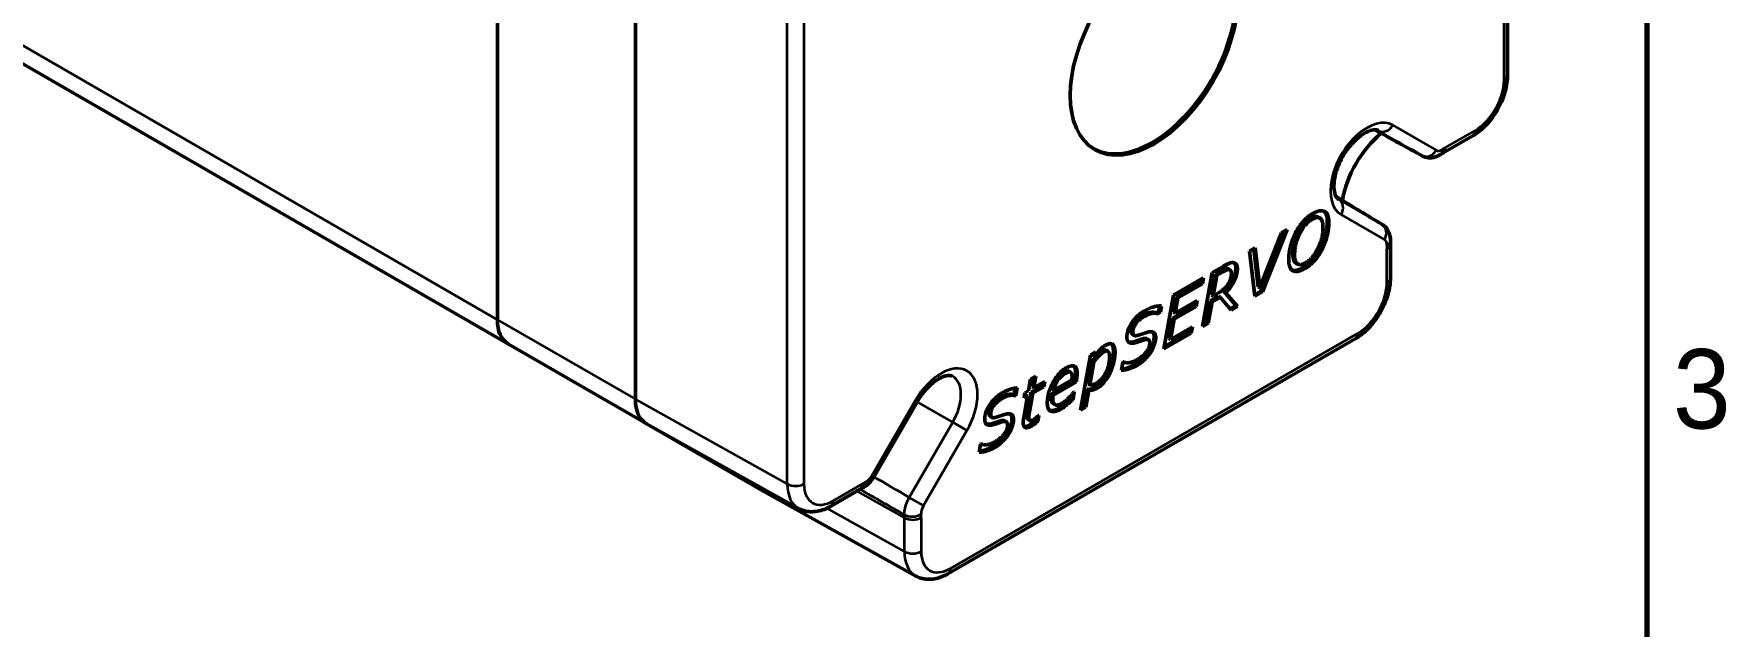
# Model space of a CAD drawing. Header units: millimetres. Extents: x 933 to 3019, y -139 to 594.
# Drawn here: x 1583 to 1726, y 360.5 to 410.6 of the extents above; entities that cross this region are included whole.
import ezdxf

# ---------------------------------------------------------------- set-up
doc = ezdxf.new("R2010")
doc.units = ezdxf.units.MM
doc.header["$LTSCALE"] = 2
doc.layers.get('0').update_dxf_attribs({"lineweight": 25})
for name, color, linetype, lineweight in [('경계(ISO)', 7, 'Continuous', 70), ('외형선(ISO)', 7, 'Continuous', 50), ('좁은 외형선(ISO)', 7, 'Continuous', 35)]:
    doc.layers.add(name, color=color, linetype=linetype, lineweight=lineweight)
doc.styles.get("Standard").update_dxf_attribs({"font": ''})
doc.styles.get('Standard').set_extended_font_data('Gulim')

# ---------------------------------------------------------------- blocks, each defined once
blk = doc.blocks.new('경계 Default Border')
at = {"layer": '경계(ISO)', "flags": 128}
blk.add_lwpolyline([(10, 10), (10, 287), (410, 287), (410, 10), (10, 10)], dxfattribs=at)
at = {"layer": '경계(ISO)', "insert": (411.157, 183.793), "char_height": 3.5, "attachment_point": 7}
blk.add_mtext('3', dxfattribs=at)

msp = doc.modelspace()

# ---------------------------------------------------------------- linework, layer by layer
at = {"layer": '외형선(ISO)'}
for p, q in [((1707.5285, 446.85), (1707.5285, 407.0981)), ((1535.0376, 435.1844), (1623.0724, 384.3575)), ((1622.1404, 426.4258), (1622.1404, 386.4175)), ((1622.1404, 426.4258), (1622.1404, 386.4175)), ((1633.8076, 379.6812), (1633.8076, 419.6899)), ((1633.8076, 419.6897), (1633.8076, 379.6814)), ((1696.3078, 402.4805), (1696.3446, 402.4593)), ((1702.0786, 400.5166), (1704.5538, 401.9456)), ((1693.0796, 396.8042), (1693.0428, 396.8254)), ((1691.672, 395.0089), (1691.5306, 395.0905)), ((1686.5953, 389.1277), (1688.4194, 393.7701)), ((1688.6902, 393.9265), (1686.6704, 388.8411)), ((1688.9158, 394.0567), (1686.8118, 388.7595)), ((1688.4194, 393.7701), (1688.9158, 394.0567)), ((1685.7151, 392.2088), (1686.2028, 392.4904)), ((1686.1855, 388.3979), (1685.7151, 392.2088)), ((1686.0793, 392.419), (1686.4539, 389.2094)), ((1686.2028, 392.4904), (1686.5953, 389.1277)), ((1697.629, 392.8097), (1697.629, 389.9516)), ((1682.5764, 390.3966), (1683.5375, 390.9515)), ((1683.3499, 390.5599), (1682.8188, 390.2533)), ((1684.0718, 390.6249), (1683.9304, 390.7066)), ((1689.7962, 391.1214), (1689.6548, 391.203)), ((1679.2905, 388.4995), (1681.8289, 389.9651)), ((1681.5951, 389.5335), (1679.5271, 388.3396)), ((1681.7365, 389.4518), (1679.6686, 388.2579)), ((1681.6546, 389.8645), (1681.5951, 389.5335)), ((1681.7365, 389.4518), (1681.5951, 389.5335)), ((1681.8289, 389.9651), (1681.7365, 389.4518)), ((1681.7596, 385.8426), (1682.5764, 390.3966)), ((1682.8188, 390.2533), (1682.5071, 388.5037)), ((1682.9602, 390.1717), (1682.6485, 388.4221)), ((1682.9602, 390.1717), (1682.8188, 390.2533)), ((1683.4913, 390.4783), (1682.9602, 390.1717)), ((1686.5953, 389.1277), (1686.4539, 389.2094)), ((1678.4737, 383.9455), (1679.2905, 388.4995)), ((1679.5271, 388.3396), (1679.2963, 387.0498)), ((1679.6686, 388.2579), (1679.4377, 386.9682)), ((1679.4377, 386.9682), (1681.2964, 388.0413)), ((1679.6686, 388.2579), (1679.5271, 388.3396)), ((1681.1221, 387.9407), (1681.0626, 387.6097)), ((1681.2964, 388.0413), (1681.204, 387.5281)), ((1682.4205, 388.0205), (1682.0944, 386.1992)), ((1682.5619, 387.9388), (1682.2358, 386.1175)), ((1683.093, 388.4087), (1682.4205, 388.0205)), ((1682.5619, 387.9388), (1682.4205, 388.0205)), ((1682.6485, 388.4221), (1682.5071, 388.5037)), ((1683.2344, 388.3271), (1682.5619, 387.9388)), ((1682.6485, 388.4221), (1683.1449, 388.7087)), ((1683.2344, 388.3271), (1683.093, 388.4087)), ((1684.1637, 387.2306), (1683.2344, 388.3271)), ((1683.6962, 388.7237), (1683.5548, 388.8053)), ((1683.5548, 388.8053), (1684.5736, 387.6306)), ((1683.6962, 388.7237), (1684.715, 387.5489)), ((1686.6704, 388.8411), (1686.1667, 388.5503)), ((1686.8118, 388.7595), (1686.1855, 388.3979)), ((1686.8118, 388.7595), (1686.6704, 388.8411)), ((1678.0494, 387.1365), (1677.8027, 386.994)), ((1677.9441, 386.9124), (1677.8027, 386.994)), ((1678.1909, 387.0548), (1677.9441, 386.9124)), ((1678.1224, 387.5772), (1678.0494, 387.1365)), ((1678.1909, 387.0548), (1678.0494, 387.1365)), ((1678.2761, 387.5698), (1678.1909, 387.0548)), ((1679.2039, 386.5366), (1678.8951, 384.812)), ((1679.3453, 386.455), (1679.0365, 384.7303)), ((1681.0626, 387.6097), (1679.2039, 386.5366)), ((1679.3453, 386.455), (1679.2039, 386.5366)), ((1679.4377, 386.9682), (1679.2963, 387.0498)), ((1681.204, 387.5281), (1679.3453, 386.455)), ((1681.204, 387.5281), (1681.0626, 387.6097)), ((1684.5736, 387.6306), (1684.0708, 387.3403)), ((1684.715, 387.5489), (1684.1637, 387.2306)), ((1684.715, 387.5489), (1684.5736, 387.6306)), ((1675.9784, 385.0874), (1675.837, 385.169)), ((1680.8028, 385.2902), (1678.4737, 383.9455)), ((1680.6614, 385.3719), (1678.5064, 384.1277)), ((1679.0365, 384.7303), (1678.8951, 384.812)), ((1679.0365, 384.7303), (1680.8952, 385.8034)), ((1680.721, 385.7029), (1680.6614, 385.3719)), ((1680.8028, 385.2902), (1680.6614, 385.3719)), ((1680.8952, 385.8034), (1680.8028, 385.2902)), ((1682.2358, 386.1175), (1681.7596, 385.8426)), ((1682.0944, 386.1992), (1681.7923, 386.0248)), ((1682.2358, 386.1175), (1682.0944, 386.1992)), ((1623.0724, 384.3575), (1634.7246, 377.6301)), ((1694.6543, 384.7992), (1660.2281, 364.9232)), ((1671.4344, 378.7516), (1672.2743, 383.4289)), ((1672.2743, 383.4289), (1672.7187, 383.6855)), ((1672.5449, 383.5852), (1672.5138, 383.4106)), ((1672.6552, 383.329), (1672.5138, 383.4106)), ((1672.7187, 383.6855), (1672.6552, 383.329)), ((1673.7388, 383.745), (1673.5974, 383.8266)), ((1677.1733, 384.7257), (1677.0319, 384.8073)), ((1670.5777, 381.969), (1670.4362, 382.0507)), ((1672.4272, 382.9274), (1672.0809, 380.9911)), ((1672.5686, 382.8457), (1672.2223, 380.9095)), ((1672.5686, 382.8457), (1672.4272, 382.9274)), ((1674.8934, 382.145), (1675.0089, 382.8349)), ((1675.0089, 382.8349), (1675.0406, 382.8532)), ((1665.9107, 380.6271), (1665.8194, 380.0755)), ((1666.0676, 380.6387), (1665.9608, 379.9938)), ((1667.0446, 380.4096), (1667.2206, 381.391)), ((1667.2206, 381.391), (1667.668, 381.6493)), ((1668.1904, 380.8178), (1667.2668, 380.2846)), ((1667.4939, 381.5488), (1667.3505, 380.7495)), ((1667.4919, 380.6678), (1667.3505, 380.7495)), ((1668.3318, 380.7362), (1667.4082, 380.2029)), ((1667.668, 381.6493), (1667.4919, 380.6678)), ((1667.4919, 380.6678), (1668.4126, 381.1994)), ((1668.2395, 381.0995), (1668.1904, 380.8178)), ((1668.3318, 380.7362), (1668.1904, 380.8178)), ((1668.4126, 381.1994), (1668.3318, 380.7362)), ((1670.9308, 381.2402), (1668.9739, 380.1105)), ((1669.1789, 380.4454), (1669.0374, 380.527)), ((1671.0722, 381.1586), (1669.1154, 380.0288)), ((1669.1789, 380.4454), (1670.6999, 381.3235)), ((1671.0722, 381.1586), (1670.9308, 381.2402)), ((1671.9972, 380.5295), (1671.7403, 379.0915)), ((1672.1386, 380.4479), (1671.9972, 380.5295)), ((1672.2223, 380.9095), (1672.0809, 380.9911)), ((1653.9579, 373.1194), (1657.6266, 379.4738)), ((1665.8194, 380.0755), (1665.7847, 380.0555)), ((1665.9262, 379.9738), (1665.7847, 380.0555)), ((1665.9608, 379.9938), (1665.8194, 380.0755)), ((1665.9608, 379.9938), (1665.9262, 379.9738)), ((1666.6318, 378.1084), (1666.9609, 379.9447)), ((1666.6607, 379.7714), (1666.7415, 380.2346)), ((1666.9609, 379.9447), (1666.6607, 379.7714)), ((1666.8194, 380.0263), (1666.6924, 379.953)), ((1666.7415, 380.2346), (1667.0446, 380.4096)), ((1666.9609, 379.9447), (1666.8194, 380.0263)), ((1667.2668, 380.2846), (1666.9811, 378.7066)), ((1667.4082, 380.2029), (1667.1225, 378.6249)), ((1667.4082, 380.2029), (1667.2668, 380.2846)), ((1669.1154, 380.0288), (1668.9739, 380.1105)), ((1669.2777, 379.2345), (1669.1363, 379.3162)), ((1670.3506, 379.269), (1670.2092, 379.3506)), ((1670.7147, 380.0964), (1670.6652, 379.7872)), ((1670.8066, 379.7055), (1670.6652, 379.7872)), ((1670.9048, 380.3187), (1670.8066, 379.7055)), ((1670.8788, 380.3038), (1670.9048, 380.3187)), ((1671.7403, 379.0915), (1671.4671, 378.9338)), ((1671.8817, 379.0099), (1671.7403, 379.0915)), ((1672.1386, 380.4479), (1671.8817, 379.0099)), ((1663.9605, 378.1488), (1663.8191, 378.2305)), ((1665.1554, 377.7871), (1665.014, 377.8688)), ((1667.147, 377.8775), (1667.0056, 377.9592)), ((1667.7307, 378.1581), (1667.6882, 377.9084)), ((1667.8296, 377.8268), (1667.6882, 377.9084)), ((1667.9133, 378.3183), (1667.8296, 377.8268)), ((1667.8902, 378.305), (1667.9133, 378.3183)), ((1671.8817, 379.0099), (1671.4344, 378.7516)), ((1644.6241, 371.9146), (1634.7547, 377.6127)), ((1647.6071, 370.4491), (1634.7593, 377.6101)), ((1662.8755, 375.2065), (1662.991, 375.8963)), ((1662.991, 375.8963), (1663.0227, 375.9147)), ((1652.8037, 372.0677), (1650.3286, 370.6386)), ((1657.5066, 364.7336), (1644.6588, 371.8946))]:
    msp.add_line(p, q, dxfattribs=at)
msp.add_ellipse((1677.6483, 409.4835), major_axis=(5.0087, 8.6754), ratio=0.57735027, dxfattribs=at)
for centre, major_axis, ratio, start_param, end_param in [((1677.5068, 409.5652), (5, 8.6603), 0.57735027, 3.09379864, 6.33097932), ((1697.7238, 397.8929), (3, 5.1962), 0.57739424, 0.99298907, 2.14860359), ((1625.3224, 388.2546), (-2.25, -3.8971), 0.57735027, 5.49778714, 6.28318531), ((1625.3224, 388.2546), (-2.25, -3.8971), 0.57735027, 5.49778714, 6.28318531), ((1636.9897, 381.5187), (-2.2502, -3.8974), 0.5773063, 5.49782522, 6.29191129), ((1646.8892, 375.8032), (-2.2502, -3.8974), 0.5773063, 6.01391821, 6.29191129)]:
    msp.add_ellipse(centre, major_axis=major_axis, ratio=ratio, start_param=start_param, end_param=end_param, dxfattribs=at)
for points, degree, knots in [([(1707.5285, 407.0981), (1707.5285, 406.6602), (1707.4587, 406.1972), (1707.2038, 405.2678), (1707.0118, 404.7888), (1706.5378, 403.9067), (1706.252, 403.4915), (1705.6329, 402.7702), (1705.2936, 402.4522), (1704.8133, 402.105), (1704.6845, 402.0211), (1704.5538, 401.9456)], 3, [0, 0, 0, 0, 0.14903947, 0.14903947, 0.301837475, 0.301837475, 0.44967528, 0.44967528, 0.593933299, 0.593933299, 0.645330005, 0.645330005, 0.645330005, 0.645330005]), ([(1696.6133, 402.4151), (1696.5416, 402.4544), (1696.4545, 402.4811), (1696.1751, 402.4801), (1695.9806, 402.4443), (1695.5596, 402.2691), (1695.3449, 402.1481), (1694.8998, 401.8228), (1694.6692, 401.617), (1694.22, 401.1329), (1694.0021, 400.8528), (1693.6086, 400.2474), (1693.4338, 399.9217), (1693.1499, 399.2652), (1693.0407, 398.9345), (1692.8971, 398.3127), (1692.8613, 398.021), (1692.8542, 397.5144), (1692.881, 397.2978), (1692.971, 396.9538), (1693.0333, 396.8286), (1693.1475, 396.6705), (1693.1982, 396.6263), (1693.2522, 396.5935)], 3, [3.93933373, 3.93933373, 3.93933373, 3.93933373, 4.25102441, 4.25102441, 4.57370936, 4.57370936, 4.84459883, 4.84459883, 5.12131583, 5.12131583, 5.40651676, 5.40651676, 5.69607953, 5.69607953, 5.98462258, 5.98462258, 6.26680264, 6.26680264, 6.53983915, 6.53983915, 6.81525823, 6.81525823, 7.05624056, 7.05624056, 7.05624056, 7.05624056]), ([(1701.8633, 400.3859), (1701.6837, 400.2716), (1701.4854, 400.187), (1701.0912, 400.1047), (1700.89, 400.1008), (1700.5655, 400.1655), (1700.4346, 400.2127), (1700.315, 400.2783)], 3, [0, 0, 0, 0, 0.067149868, 0.067149868, 0.129434763, 0.129434763, 0.172724257, 0.172724257, 0.172724257, 0.172724257]), ([(1696.9536, 394.4561), (1697.0828, 394.3778), (1697.1994, 394.2758), (1697.3901, 394.0439), (1697.4665, 393.9116), (1697.5814, 393.6211), (1697.6173, 393.4587), (1697.6366, 393.2176), (1697.6379, 393.1396), (1697.6345, 393.0615)], 3, [0, 0, 0, 0, 0.047957672, 0.047957672, 0.095878323, 0.095878323, 0.148353467, 0.148353467, 0.173014841, 0.173014841, 0.173014841, 0.173014841]), ([(1684.4277, 391.2289), (1684.4564, 391.2011), (1684.5563, 391.0498), (1684.5563, 390.8132)], 2, [0.346870364, 0.346870364, 0.346870364, 0.5, 1, 1, 1]), ([(1689.3906, 391.9447), (1689.3906, 391.3781), (1689.6444, 391.209), (1689.6548, 391.203)], 2, [0, 0, 0, 0.5, 0.520504732, 0.520504732, 0.520504732]), ([(1697.629, 389.9516), (1697.629, 389.5138), (1697.5592, 389.0508), (1697.3043, 388.1214), (1697.1123, 387.6424), (1696.6383, 386.7603), (1696.3525, 386.345), (1695.7334, 385.6238), (1695.3941, 385.3057), (1694.9138, 384.9586), (1694.785, 384.8746), (1694.6543, 384.7992)], 3, [0, 0, 0, 0, 0.14903947, 0.14903947, 0.301837475, 0.301837475, 0.44967528, 0.44967528, 0.593933299, 0.593933299, 0.645330005, 0.645330005, 0.645330005, 0.645330005]), ([(1676.8907, 387.1873), (1677.1389, 387.3306), (1677.3635, 387.4309), (1677.7656, 387.5453), (1678.0061, 387.5865), (1678.204, 387.5743), (1678.2662, 387.5704), (1678.2761, 387.5698)], 3, [0, 0, 0, 0, 0.406446932, 0.406446932, 0.812893863, 0.969340431, 0.999184084, 0.999184084, 0.999184084, 0.999184084]), ([(1675.7189, 385.451), (1675.7189, 385.2711), (1675.8229, 385.1772), (1675.837, 385.169)], 2, [0, 0, 0, 0.5, 0.563380282, 0.563380282, 0.563380282]), ([(1676.019, 382.6183), (1675.6727, 382.4183), (1675.1325, 382.2515), (1674.9082, 382.2331)], 2, [0, 0, 0, 0.5, 0.870499545, 0.870499545, 0.870499545]), ([(1660.6133, 381.6304), (1660.5416, 381.6698), (1660.4545, 381.6965), (1660.18, 381.6956), (1659.9939, 381.6622), (1659.5846, 381.4972), (1659.371, 381.3796), (1658.9271, 381.0609), (1658.6967, 380.8584), (1658.2466, 380.3802), (1658.0275, 380.1026), (1657.7596, 379.6965), (1657.6914, 379.5861), (1657.6266, 379.4738)], 3, [3.93933373, 3.93933373, 3.93933373, 3.93933373, 4.25102441, 4.25102441, 4.56271509, 4.56271509, 4.83371027, 4.83371027, 5.11005857, 5.11005857, 5.39498221, 5.39498221, 5.49778714, 5.49778714, 5.49778714, 5.49778714]), ([(1663.7009, 378.5125), (1663.7009, 378.3325), (1663.805, 378.2386), (1663.8191, 378.2305)], 2, [0, 0, 0, 0.5, 0.563380282, 0.563380282, 0.563380282]), ([(1664.0011, 375.6797), (1663.6548, 375.4798), (1663.1146, 375.3129), (1662.8902, 375.2946)], 2, [0, 0, 0, 0.5, 0.870499545, 0.870499545, 0.870499545]), ([(1653.9579, 373.1194), (1653.8499, 372.9323), (1653.7177, 372.7563), (1653.4223, 372.451), (1653.2554, 372.318), (1653.0563, 372.2054), (1653.0363, 372.1945), (1653.0161, 372.1841)], 3, [0, 0, 0, 0, 0.064812285, 0.064812285, 0.130105106, 0.130105106, 0.137324787, 0.137324787, 0.137324787, 0.137324787]), ([(1650.3286, 370.6386), (1649.9634, 370.4278), (1649.5787, 370.2809), (1648.8072, 370.1449), (1648.4058, 370.1573), (1647.8873, 370.313), (1647.743, 370.3735), (1647.6071, 370.4491)], 3, [0, 0, 0, 0, 0.143548655, 0.143548655, 0.288962355, 0.288962355, 0.347109524, 0.347109524, 0.347109524, 0.347109524]), ([(1660.2281, 364.9232), (1659.8628, 364.7123), (1659.4782, 364.5654), (1658.7067, 364.4294), (1658.3053, 364.4418), (1657.7868, 364.5976), (1657.6425, 364.658), (1657.5066, 364.7337)], 3, [0, 0, 0, 0, 0.143548655, 0.143548655, 0.288962355, 0.288962355, 0.347109524, 0.347109524, 0.347109524, 0.347109524])]:
    msp.add_open_spline(points, degree=degree, knots=knots, dxfattribs=at)
for points, degree in [([(1696.3569, 402.4523), (1696.3528, 402.4546), (1696.3487, 402.4569), (1696.3446, 402.4593)], 3), ([(1700.315, 400.2783), (1698.9954, 401.0031), (1697.6761, 401.7278), (1696.3569, 402.4523)], 3), ([(1702.0786, 400.5166), (1702.0072, 400.4753), (1701.9354, 400.4317), (1701.8633, 400.3859)], 3), ([(1693.0796, 396.8042), (1693.0837, 396.8018), (1693.0877, 396.7994), (1693.0918, 396.7969)], 3), ([(1693.0918, 396.7969), (1694.3788, 396.0168), (1695.6661, 395.2365), (1696.9536, 394.4561)], 3), ([(1689.5897, 393.7226), (1689.8495, 394.2392), (1690.623, 395.129), (1691.0819, 395.3939)], 2), ([(1690.8683, 394.9874), (1690.5277, 394.7907), (1689.9822, 394.1159), (1689.786, 393.696)], 2), ([(1691.0097, 394.9057), (1690.6691, 394.7091), (1690.1236, 394.0342), (1689.9274, 393.6143)], 2), ([(1691.5306, 395.0905), (1691.2888, 395.2301), (1690.8683, 394.9874)], 2), ([(1691.9333, 394.2792), (1691.9333, 394.8391), (1691.4455, 395.1573), (1691.0097, 394.9057)], 2), ([(1691.0819, 395.3939), (1691.711, 395.7572), (1692.4297, 395.3789), (1692.4297, 394.6424)], 2), ([(1692.0128, 395.5941), (1692.2883, 395.3689), (1692.2883, 394.7241)], 2), ([(1689.0356, 391.4898), (1689.0356, 392.0496), (1689.3213, 393.1877), (1689.5897, 393.7226)], 2), ([(1689.786, 393.696), (1689.5955, 393.2827), (1689.3906, 392.3679), (1689.3906, 391.9447)], 2), ([(1689.9274, 393.6143), (1689.7369, 393.2011), (1689.532, 392.2863), (1689.532, 391.863)], 2), ([(1691.5292, 392.4962), (1691.7283, 392.9245), (1691.9333, 393.8126), (1691.9333, 394.2792)], 2), ([(1692.2883, 394.7241), (1692.2883, 394.1909), (1692.0112, 393.0411), (1691.7457, 392.5145)], 2), ([(1692.4297, 394.6424), (1692.4297, 394.1092), (1692.1526, 392.9594), (1691.8871, 392.4329)], 2), ([(1691.7457, 392.5145), (1691.4773, 391.973), (1690.7153, 391.0898), (1690.2391, 390.8149)], 2), ([(1691.8871, 392.4329), (1691.6187, 391.8913), (1690.8567, 391.0082), (1690.3805, 390.7332)], 2), ([(1690.4584, 391.2248), (1690.7932, 391.4181), (1691.3416, 392.0913), (1691.5292, 392.4962)], 2), ([(1697.6345, 393.0615), (1697.6309, 392.9762), (1697.629, 392.8921), (1697.629, 392.8097)], 3), ([(1683.8925, 390.7232), (1683.8001, 390.7532), (1683.5403, 390.6699), (1683.3499, 390.5599)], 2), ([(1684.0339, 390.6416), (1683.9415, 390.6716), (1683.6818, 390.5883), (1683.4913, 390.4783)], 2), ([(1683.5375, 390.9515), (1683.8607, 391.1382), (1684.2648, 391.2748), (1684.412, 391.2331)], 2), ([(1684.5563, 390.8132), (1684.5563, 390.3033), (1684.005, 389.2152), (1683.5548, 388.8053)], 2), ([(1684.6977, 390.7316), (1684.6977, 390.2217), (1684.1464, 389.1336), (1683.6962, 388.7237)], 2), ([(1683.9304, 390.7066), (1683.9128, 390.7167), (1683.8925, 390.7232)], 2), ([(1684.1868, 390.3133), (1684.1868, 390.46), (1684.1118, 390.6166), (1684.0339, 390.6416)], 2), ([(1684.412, 391.2331), (1684.5447, 391.1998), (1684.6977, 390.9682), (1684.6977, 390.7316)], 2), ([(1690.3805, 390.7332), (1689.7485, 390.3683), (1689.0356, 390.7566), (1689.0356, 391.4898)], 2), ([(1690.2391, 390.8149), (1689.6615, 390.4814), (1689.314, 390.6148)], 2), ([(1689.532, 391.863), (1689.532, 391.2965), (1690.0197, 390.9715), (1690.4584, 391.2248)], 2), ([(1683.1449, 388.7087), (1683.3758, 388.842), (1683.7193, 389.1402), (1683.8578, 389.3402)], 2), ([(1683.8578, 389.3402), (1684.0137, 389.5702), (1684.1868, 390.08), (1684.1868, 390.3133)], 2), ([(1675.3552, 384.9411), (1675.3552, 385.5243), (1676.2124, 386.7957), (1676.8907, 387.1873)], 2), ([(1676.6655, 386.7741), (1676.2355, 386.5258), (1675.7189, 385.7876), (1675.7189, 385.451)], 2), ([(1676.807, 386.6924), (1676.3769, 386.4441), (1675.8603, 385.706), (1675.8603, 385.3694)], 2), ([(1677.8027, 386.994), (1677.6353, 387.0773), (1677.0119, 386.974), (1676.6655, 386.7741)], 2), ([(1677.9441, 386.9124), (1677.7767, 386.9957), (1677.1533, 386.8924), (1676.807, 386.6924)], 2), ([(1676.1374, 384.4862), (1675.7651, 384.3679), (1675.3552, 384.5945), (1675.3552, 384.9411)], 2), ([(1675.8603, 385.3694), (1675.8603, 385.1894), (1676.045, 385.0228), (1676.2846, 385.0911)], 2), ([(1676.7665, 384.8195), (1676.6136, 384.7812), (1676.1864, 384.6245), (1675.9959, 384.5679)], 2), ([(1676.2846, 385.0911), (1676.4346, 385.1377), (1676.9397, 385.3094), (1677.11, 385.3577)], 2), ([(1677.0319, 384.8073), (1676.9365, 384.8624), (1676.7665, 384.8195)], 2), ([(1677.11, 385.3577), (1677.4477, 385.446), (1677.7969, 385.2244), (1677.7969, 384.9045)], 2), ([(1677.6555, 384.9861), (1677.6555, 384.7162), (1677.4275, 384.0546), (1677.2226, 383.7464)], 2), ([(1677.7969, 384.9045), (1677.7969, 384.6345), (1677.5689, 383.973), (1677.364, 383.6647)], 2), ([(1677.5324, 385.3759), (1677.6555, 385.2547), (1677.6555, 384.9861)], 2), ([(1673.2296, 383.7572), (1673.0333, 383.6439), (1672.609, 383.1757), (1672.4272, 382.9274)], 2), ([(1673.371, 383.6755), (1673.1747, 383.5622), (1672.7505, 383.094), (1672.5686, 382.8457)], 2), ([(1672.6552, 383.329), (1672.8746, 383.6322), (1673.3046, 384.1105), (1673.5615, 384.2588)], 2), ([(1673.5974, 383.8266), (1673.4736, 383.8981), (1673.2296, 383.7572)], 2), ([(1673.8876, 383.294), (1673.8876, 383.6206), (1673.6423, 383.8322), (1673.371, 383.6755)], 2), ([(1673.5615, 384.2588), (1673.9482, 384.482), (1674.3552, 384.1638), (1674.3552, 383.6639)], 2), ([(1674.2137, 383.7455), (1674.2137, 383.289), (1673.9684, 382.3475), (1673.7664, 381.9509)], 2), ([(1674.3552, 383.6639), (1674.3552, 383.2073), (1674.1098, 382.2658), (1673.9078, 381.8693)], 2), ([(1674.0403, 384.3781), (1674.2137, 384.207), (1674.2137, 383.7455)], 2), ([(1675.9959, 384.5679), (1675.6847, 384.469), (1675.4905, 384.5319)], 2), ([(1677.2226, 383.7464), (1677.0032, 383.4164), (1676.4173, 382.8482), (1676.019, 382.6183)], 2), ([(1676.908, 384.7378), (1676.755, 384.6995), (1676.3279, 384.5429), (1676.1374, 384.4862)], 2), ([(1677.364, 383.6647), (1677.1446, 383.3348), (1676.5587, 382.7666), (1676.1605, 382.5366)], 2), ([(1676.2413, 383.0299), (1676.7463, 383.3215), (1677.2861, 384.0963), (1677.2861, 384.4562)], 2), ([(1677.2861, 384.4562), (1677.2861, 384.6462), (1677.0927, 384.7845), (1676.908, 384.7378)], 2), ([(1668.6276, 379.3639), (1668.6276, 380.2071), (1669.5483, 381.9417), (1670.2294, 382.335)], 2), ([(1669.9928, 381.9551), (1669.6551, 381.7601), (1669.1327, 380.9753), (1669.0374, 380.527)], 2), ([(1670.4362, 382.0507), (1670.2973, 382.1309), (1669.9928, 381.9551)], 2), ([(1670.7201, 381.5885), (1670.7201, 381.8818), (1670.443, 382.0517), (1670.1342, 381.8734)], 2), ([(1670.2294, 382.335), (1670.6797, 382.5949), (1671.1588, 382.3517), (1671.1588, 381.8851)], 2), ([(1670.8597, 382.4967), (1671.0173, 382.3452), (1671.0173, 381.9667)], 2), ([(1671.0173, 381.9667), (1671.0173, 381.8834), (1670.9769, 381.5035), (1670.9308, 381.2402)], 2), ([(1673.7664, 381.9509), (1673.5644, 381.5477), (1673.0218, 380.9011), (1672.7158, 380.7245)], 2), ([(1672.8544, 381.0844), (1673.0997, 381.2261), (1673.4922, 381.726), (1673.6192, 382.0192)], 2), ([(1673.6192, 382.0192), (1673.7548, 382.3275), (1673.8876, 382.9707), (1673.8876, 383.294)], 2), ([(1676.1605, 382.5366), (1675.8141, 382.3367), (1675.1936, 382.145), (1674.8934, 382.145)], 2), ([(1675.0406, 382.8532), (1675.2686, 382.7349), (1675.9324, 382.8516), (1676.2413, 383.0299)], 2), ([(1664.8727, 380.2488), (1665.245, 380.4637), (1665.8482, 380.6353), (1666.0676, 380.6387)], 2), ([(1670.1342, 381.8734), (1669.7965, 381.6785), (1669.2741, 380.8936), (1669.1789, 380.4454)], 2), ([(1670.6999, 381.3235), (1670.7114, 381.4102), (1670.7201, 381.5252), (1670.7201, 381.5885)], 2), ([(1671.1588, 381.8851), (1671.1588, 381.8018), (1671.1184, 381.4219), (1671.0722, 381.1586)], 2), ([(1672.7158, 380.7245), (1672.5023, 380.6012), (1672.1444, 380.5079), (1671.9972, 380.5295)], 2), ([(1672.8573, 380.6428), (1672.6437, 380.5195), (1672.2858, 380.4262), (1672.1386, 380.4479)], 2), ([(1672.2223, 380.9095), (1672.3753, 380.9011), (1672.6552, 380.9694), (1672.8544, 381.0844)], 2), ([(1673.9078, 381.8693), (1673.7058, 381.466), (1673.1632, 380.8195), (1672.8573, 380.6428)], 2), ([(1663.3373, 378.0026), (1663.3373, 378.5858), (1664.1945, 379.8572), (1664.8727, 380.2488)], 2), ([(1664.6476, 379.8355), (1664.2176, 379.5872), (1663.7009, 378.8491), (1663.7009, 378.5125)], 2), ([(1664.789, 379.7539), (1664.359, 379.5056), (1663.8424, 378.7674), (1663.8424, 378.4308)], 2), ([(1665.7847, 380.0555), (1665.6173, 380.1388), (1664.9939, 380.0355), (1664.6476, 379.8355)], 2), ([(1665.9262, 379.9738), (1665.7588, 380.0571), (1665.1354, 379.9538), (1664.789, 379.7539)], 2), ([(1669.8052, 378.8707), (1669.2539, 378.5525), (1668.6276, 378.7874), (1668.6276, 379.3639)], 2), ([(1668.9739, 380.1105), (1668.9595, 380.0221), (1668.948, 379.8622), (1668.948, 379.7955)], 2), ([(1668.948, 379.7955), (1668.948, 379.4249), (1669.1363, 379.3162)], 2), ([(1669.1154, 380.0288), (1669.1009, 379.9405), (1669.0894, 379.7805), (1669.0894, 379.7139)], 2), ([(1669.0894, 379.7139), (1669.0894, 379.3273), (1669.4992, 379.124), (1669.8744, 379.3406)], 2), ([(1670.2092, 379.3506), (1670.062, 379.2256), (1669.834, 379.0507), (1669.6637, 378.9524)], 2), ([(1670.3506, 379.269), (1670.2034, 379.144), (1669.9754, 378.969), (1669.8052, 378.8707)], 2), ([(1669.8744, 379.3406), (1670.1371, 379.4923), (1670.6912, 380.0488), (1670.8788, 380.3038)], 2), ([(1670.6652, 379.7872), (1670.5469, 379.6689), (1670.3564, 379.4789), (1670.2092, 379.3506)], 2), ([(1670.8066, 379.7055), (1670.6883, 379.5872), (1670.4978, 379.3973), (1670.3506, 379.269)], 2), ([(1664.1194, 377.5477), (1663.7471, 377.4294), (1663.3373, 377.656), (1663.3373, 378.0026)], 2), ([(1663.8424, 378.4308), (1663.8424, 378.2508), (1664.0271, 378.0842), (1664.2666, 378.1525)], 2), ([(1664.7486, 377.8809), (1664.5957, 377.8426), (1664.1685, 377.686), (1663.978, 377.6293)], 2), ([(1664.89, 377.7993), (1664.7371, 377.7609), (1664.3099, 377.6043), (1664.1194, 377.5477)], 2), ([(1664.2666, 378.1525), (1664.4167, 378.1992), (1664.9218, 378.3708), (1665.0921, 378.4191)], 2), ([(1665.014, 377.8688), (1664.9186, 377.9238), (1664.7486, 377.8809)], 2), ([(1665.2681, 377.5177), (1665.2681, 377.7076), (1665.0748, 377.8459), (1664.89, 377.7993)], 2), ([(1665.0921, 378.4191), (1665.4297, 378.5075), (1665.779, 378.2858), (1665.779, 377.9659)], 2), ([(1665.6376, 378.0476), (1665.6376, 377.7776), (1665.4095, 377.1161), (1665.2046, 376.8078)], 2), ([(1665.779, 377.9659), (1665.779, 377.696), (1665.551, 377.0344), (1665.3461, 376.7262)], 2), ([(1665.5145, 378.4374), (1665.6376, 378.3162), (1665.6376, 378.0476)], 2), ([(1666.5914, 377.7151), (1666.5914, 377.8051), (1666.6116, 377.9867), (1666.6318, 378.1084)], 2), ([(1667.2783, 377.4219), (1666.9493, 377.2319), (1666.5914, 377.3585), (1666.5914, 377.7151)], 2), ([(1666.9811, 378.7066), (1666.958, 378.5866), (1666.9204, 378.285), (1666.9204, 378.205)], 2), ([(1666.9204, 378.205), (1666.9204, 378.0083), (1667.0056, 377.9592)], 2), ([(1667.1225, 378.6249), (1667.0994, 378.505), (1667.0619, 378.2034), (1667.0619, 378.1234)], 2), ([(1667.0619, 378.1234), (1667.0619, 377.9234), (1667.2379, 377.8284), (1667.4746, 377.9651)], 2), ([(1667.6882, 377.9084), (1667.5554, 377.7951), (1667.2524, 377.5702), (1667.1369, 377.5035)], 2), ([(1667.8296, 377.8268), (1667.6968, 377.7135), (1667.3938, 377.4885), (1667.2783, 377.4219)], 2), ([(1667.4746, 377.9651), (1667.5727, 378.0217), (1667.8411, 378.2533), (1667.8902, 378.305)], 2), ([(1669.6637, 378.9524), (1669.1271, 378.6425), (1668.8161, 378.7457)], 2), ([(1663.978, 377.6293), (1663.6668, 377.5304), (1663.4726, 377.5934)], 2), ([(1665.2046, 376.8078), (1664.9853, 376.4779), (1664.3994, 375.9097), (1664.0011, 375.6797)], 2), ([(1665.3461, 376.7262), (1665.1267, 376.3962), (1664.5408, 375.828), (1664.1425, 375.5981)], 2), ([(1664.2233, 376.0913), (1664.7284, 376.3829), (1665.2681, 377.1577), (1665.2681, 377.5177)], 2), ([(1667.1369, 377.5035), (1666.8478, 377.3366), (1666.6746, 377.3652)], 2), ([(1664.1425, 375.5981), (1663.7962, 375.3981), (1663.1757, 375.2065), (1662.8755, 375.2065)], 2), ([(1663.0227, 375.9147), (1663.2507, 375.7964), (1663.9145, 375.913), (1664.2233, 376.0913)], 2), ([(1653.0161, 372.1841), (1652.9458, 372.1476), (1652.875, 372.1088), (1652.8037, 372.0677)], 3)]:
    msp.add_open_spline(points, degree=degree, dxfattribs=at)
at = {"layer": '좁은 외형선(ISO)'}
for p, q in [((1707.2356, 406.6898), (1707.2356, 446.4418)), ((1534.1056, 437.2444), (1622.1404, 386.4175)), ((1646.6529, 372.5217), (1646.6529, 412.2737)), ((1648.0609, 412.2772), (1648.0609, 372.5252)), ((1696.6342, 402.4033), (1696.5998, 402.4222)), ((1700.3029, 400.2852), (1696.6342, 402.4033)), ((1697.8288, 402.8681), (1701.4976, 400.7499)), ((1702.2857, 400.9743), (1704.7609, 402.4034)), ((1693.2728, 396.5813), (1693.2393, 396.6017)), ((1693.2728, 396.5813), (1696.9416, 394.4632)), ((1691.0097, 394.9057), (1690.8683, 394.9874)), ((1697.1364, 393.1962), (1693.4677, 395.3143)), ((1689.9274, 393.6143), (1689.786, 393.696)), ((1692.4297, 394.6424), (1692.2883, 394.7241)), ((1691.8871, 392.4329), (1691.7457, 392.5145)), ((1697.3362, 389.5434), (1697.3362, 392.4014)), ((1683.4913, 390.4783), (1683.3499, 390.5599)), ((1684.0339, 390.6416), (1683.8925, 390.7232)), ((1684.6977, 390.7316), (1684.5563, 390.8132)), ((1689.532, 391.863), (1689.3906, 391.9447)), ((1690.3805, 390.7332), (1690.2391, 390.8149)), ((1622.1404, 386.4175), (1633.8076, 379.6814)), ((1676.807, 386.6924), (1676.6655, 386.7741)), ((1660.4352, 365.3809), (1694.8614, 385.2569)), ((1675.8603, 385.3694), (1675.7189, 385.451)), ((1676.908, 384.7378), (1676.7665, 384.8195)), ((1677.7969, 384.9045), (1677.6555, 384.9861)), ((1673.371, 383.6755), (1673.2296, 383.7572)), ((1674.3552, 383.6639), (1674.2137, 383.7455)), ((1676.1374, 384.4862), (1675.9959, 384.5679)), ((1677.364, 383.6647), (1677.2226, 383.7464)), ((1670.1342, 381.8734), (1669.9928, 381.9551)), ((1671.1588, 381.8851), (1671.0173, 381.9667)), ((1673.9078, 381.8693), (1673.7664, 381.9509)), ((1676.1605, 382.5366), (1676.019, 382.6183)), ((1672.8573, 380.6428), (1672.7158, 380.7245)), ((1646.6529, 372.5217), (1633.8076, 379.6812)), ((1653.799, 373.2112), (1657.4677, 379.5655)), ((1657.4677, 379.5655), (1657.6266, 379.4738)), ((1660.6342, 377.7374), (1657.6266, 379.4738)), ((1664.789, 379.7539), (1664.6476, 379.8355)), ((1669.0894, 379.7139), (1668.948, 379.7955)), ((1656.9654, 371.383), (1660.6342, 377.7374)), ((1661.8288, 377.0476), (1660.6342, 377.7374)), ((1663.8424, 378.4308), (1663.7009, 378.5125)), ((1664.89, 377.7993), (1664.7486, 377.8809)), ((1665.779, 377.9659), (1665.6376, 378.0476)), ((1667.0619, 378.1234), (1666.9204, 378.205)), ((1667.1225, 378.6249), (1666.9811, 378.7066)), ((1669.8052, 378.8707), (1669.6637, 378.9524)), ((1661.8288, 377.0476), (1658.1601, 370.6932)), ((1664.1194, 377.5477), (1663.978, 377.6293)), ((1665.3461, 376.7262), (1665.2046, 376.8078)), ((1667.2783, 377.4219), (1667.1369, 377.5035)), ((1664.1425, 375.5981), (1664.0011, 375.6797)), ((1646.6583, 372.3209), (1646.6581, 372.321)), ((1650.5357, 371.0964), (1653.0108, 372.5255)), ((1653.799, 373.2112), (1653.9579, 373.1194)), ((1648.3262, 371.3912), (1648.3262, 371.3912)), ((1652.527, 371.9079), (1656.5524, 369.6643)), ((1658.1601, 370.6932), (1656.9654, 371.383)), ((1656.5524, 366.8062), (1649.9898, 370.464)), ((1656.5524, 366.8062), (1656.5524, 369.6643)), ((1657.9604, 369.6678), (1657.9604, 366.8098))]:
    msp.add_line(p, q, dxfattribs=at)
for centre, major_axis, ratio, start_param, end_param in [((1704.7607, 405.2611), (1.75, 3.0311), 0.57739424, 3.92702889, 5.49774907), ((1706.5285, 407.0981), (1, 0), 0.57735027, 5.49778714, 6.28318531), ((1695.6483, 399.0912), (-2.1806, -3.7769), 0.57735027, 3.14159265, 6.28318531), ((1485.312, 518.2199), (-325.2773, 178.5621), 0.00026838, 3.99045709, 4.00655962), ((1694.9535, 399.4923), (1.6807, 2.911), 0.57735027, 0, 0.01234291), ((1697.1217, 403.2763), (-0.5, -0.866), 0.81649658, 0.01745329, 1.57079633), ((1704.0538, 402.8116), (0.5, -0.866), 0.57735027, 0, 0.78539816), ((1700.7905, 401.1582), (-0.5, -0.866), 0.81649658, 0.01745329, 1.57079633), ((1701.9976, 401.6161), (-0.5, -0.8661), 0.57734988, 0.00005812, 0.83634883), ((1701.3265, 401.2296), (0.5368, -0.8437), 0.54719279, 6.28318476, 7.04437022), ((1702.2861, 395.2589), (-3.5, -6.0622), 0.57739424, 3.92702889, 3.97798694), ((1701.5786, 401.3826), (0.5, -0.866), 0.57735027, 0, 0.78539816), ((1487.3117, 521.6834), (-317.278, 192.4174), 0.00026838, 2.27662568, 2.29272822), ((1694.9535, 399.4923), (-1.6807, -2.911), 0.57735027, 6.2708424, 6.28318531), ((1692.7606, 395.7226), (0.5, 0.866), 0.81649658, 4.71238898, 6.26573201), ((1696.4293, 393.6044), (0.5, 0.866), 0.81649658, 4.71238898, 6.26573201), ((1696.6363, 392.3301), (0.5, 0.8661), 0.57734988, 5.44683663, 6.28312703), ((1696.629, 392.8097), (1, 0), 0.57735027, 5.49778714, 6.28318531), ((1702.2861, 395.2589), (-3.5, -6.0622), 0.57739424, 5.44679102, 5.49774907), ((1696.6355, 393.1045), (0.9991, -0.043), 0.54719279, 5.52200039, 6.28318605), ((1694.8612, 388.1147), (1.75, 3.0311), 0.57739424, 3.92702889, 5.49774907), ((1696.629, 389.9516), (1, 0), 0.57735027, 5.49778714, 6.28318531), ((1694.1543, 385.6652), (0.5, -0.866), 0.57735027, 0, 0.78539816), ((1659.6483, 378.3066), (2.1806, 3.7769), 0.57735027, 4.71238898, 7.85398163), ((1658.9535, 378.7077), (1.6807, 2.911), 0.57735027, 4.71238898, 6.29552822), ((1647.3538, 372.9335), (1, 0), 0.57735027, 3.93571746, 5.49778714), ((1649.8287, 374.3626), (-2.237, -3.9048), 0.5773215, 5.49588633, 6.28962071), ((1650.5359, 373.9544), (-1.7501, -3.0313), 0.5773063, 5.49782522, 7.06854539), ((1433.2208, 489.328), (-329.91, 183.9402), 0.01588409, 3.97769561, 3.99300394), ((1652.3037, 372.9337), (0.5, -0.866), 0.57735027, 0, 0.78539816), ((1653.0104, 366.8095), (-3.5003, -6.0626), 0.5773063, 3.8759947, 3.92695274), ((1652.5558, 373.0719), (0.4603, -0.8878), 0.60600884, 0, 0.81220927), ((1653.299, 373.4999), (0.5, 0.8661), 0.5773494, 3.87604139, 4.71233179), ((1432.2456, 489.891), (-330.9104, 184.5168), 0.02111426, 3.97769591, 3.98997856), ((1649.8286, 371.5047), (0.5, -0.866), 0.57735027, 0, 0.78539816), ((1658.6602, 370.4046), (-0.5, -0.8661), 0.57735114, 4.71244668, 5.5487374), ((1657.2468, 370.3635), (0.999, 0.0453), 0.60600884, 3.9093395, 5.47097603), ((1652.3033, 367.2178), (-3.0134, -5.1891), 0.57728921, 2.35768648, 2.40864452), ((1657.2533, 370.0761), (1, 0), 0.57735027, 3.93571746, 5.49778714), ((1653.0104, 366.8095), (-3.5003, -6.0626), 0.5773063, 2.35623257, 2.40719061), ((1657.2533, 367.218), (1, 0), 0.57735027, 3.93571746, 5.49778714), ((1659.7282, 368.6472), (-2.237, -3.9048), 0.5773215, 5.49588633, 6.28962071), ((1660.4353, 368.2389), (-1.7501, -3.0313), 0.5773063, 5.49782522, 7.06854539), ((1659.7281, 365.7892), (0.5, -0.866), 0.57735027, 0, 0.78539816)]:
    msp.add_ellipse(centre, major_axis=major_axis, ratio=ratio, start_param=start_param, end_param=end_param, dxfattribs=at)
for points in [[(1700.315, 400.2783), (1700.3109, 400.2806), (1700.3069, 400.2829), (1700.3029, 400.2852)], [(1696.9416, 394.4632), (1696.9456, 394.4609), (1696.9496, 394.4585), (1696.9536, 394.4561)]]:
    msp.add_open_spline(points, degree=3, dxfattribs=at)
msp.add_open_spline([(1656.5472, 369.9105), (1656.5439, 369.9957), (1656.5467, 370.0851), (1656.5557, 370.1771), (1656.5742, 370.3682), (1656.62, 370.5742), (1656.6893, 370.7781), (1656.7586, 370.9819), (1656.8533, 371.1893), (1656.9654, 371.383)], degree=3, knots=[0, 0, 0, 0, 0.19216101, 0.19216101, 0.19216101, 0.59607246, 0.59607246, 0.59607246, 1, 1, 1, 1], dxfattribs=at)

# ---------------------------------------------------------------- block references
at = {"color": 0, "xscale": 1.9171971, "yscale": 1.9171971, "zscale": 1.9171971}
msp.add_blockref('경계 Default Border', (933.2475, 24.7513), dxfattribs=at)

doc.saveas('drawing.dxf')
